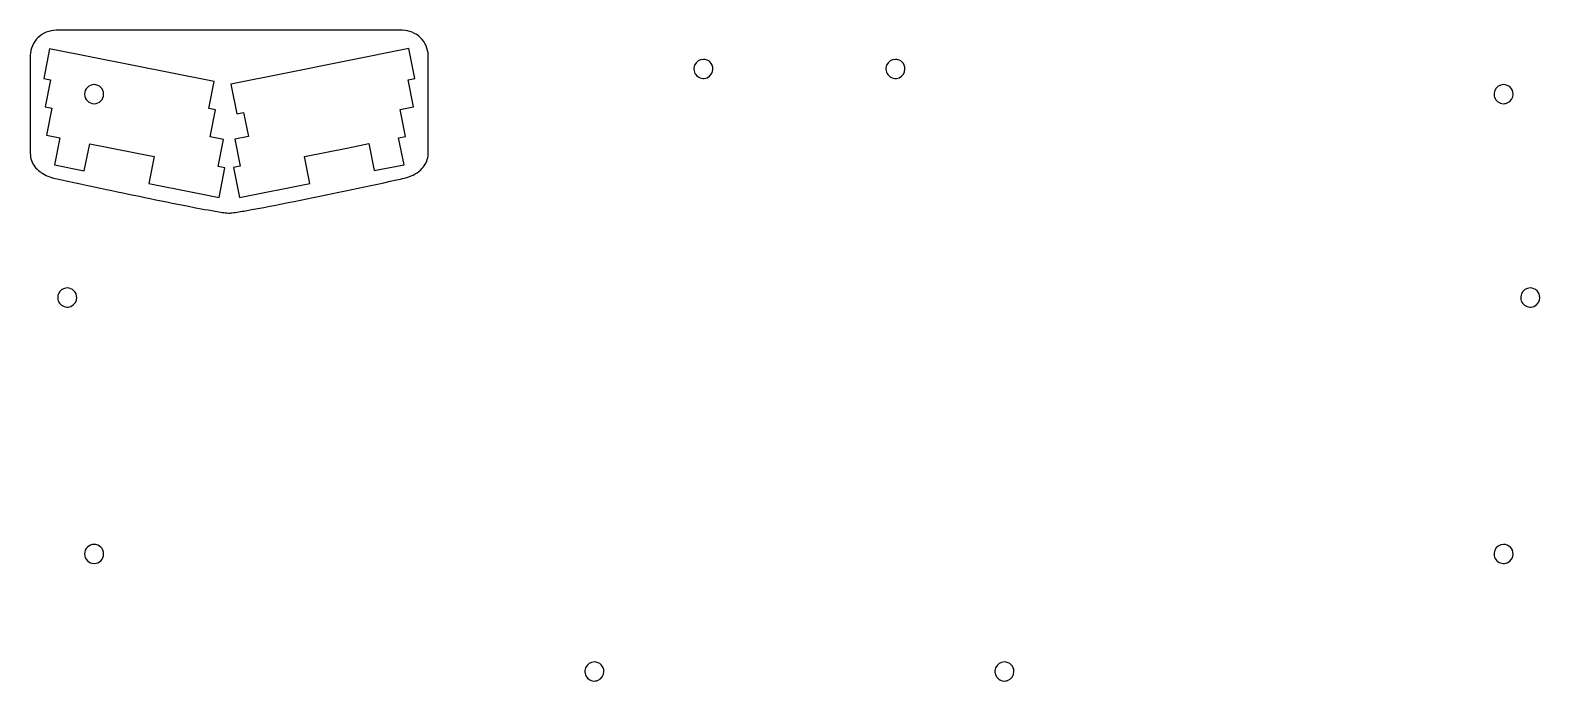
# Model space of a CAD drawing. Extents: x 4 to 1051, y -295 to 156.
import ezdxf

# ---------------------------------------------------------------- set-up
doc = ezdxf.new("R2010")
doc.units = 0
doc.layers.add('top-2', color=7, linetype='CONTINUOUS')

msp = doc.modelspace()

# ---------------------------------------------------------------- linework, layer by layer
at = {"layer": 'top-2', "color": 7}
for points in [[(22.09395, 156.166016)], [(17.539062, 143.385), (13.431641, 122.736562), (18.101562, 121.806875), (14.384766, 103.123281), (19.056641, 102.193594), (15.339844, 83.51), (24.681641, 81.652578), (20.964844, 62.968984), (41.611328, 58.86156), (45.328125, 77.545156), (77.044922, 71.236562), (90.076172, 68.644766), (86.359375, 49.96117), (116.5625, 43.95141), (116.5625, 43.95341), (135.03125, 40.27958), (139.13867, 60.926066), (134.46875, 61.855753), (138.18359, 80.539347), (128.8418, 82.396769), (132.55859, 101.080362), (127.88672, 102.01005), (131.60352, 120.693644)], [(266.72852, 143.441641), (181.66992, 126.521719), (143.31836, 118.892812), (147.42578, 98.246328), (152.09766, 99.174062), (155.42383, 82.453359), (146.08008, 80.595938), (149.79688, 61.912344), (145.12695, 60.982656), (149.23438, 40.33617), (197.9082, 50.01781), (194.18945, 68.703359), (224.70898, 74.773672), (224.70898, 74.771672), (238.9375, 77.603703), (242.6543, 58.91815), (263.30078, 63.025578), (259.58398, 81.709172), (264.25586, 82.638859), (260.53906, 101.322453), (269.88086, 103.181828), (266.16406, 121.865422), (270.83594, 122.795109)], [(470.922557, 136.013094)], [(604.104378, 136.013094)], [(48.40289, 118.501281)], [(1025.851767, 118.500412)], [(29.759321, -22.428665)], [(1044.342009, -22.428665)], [(48.403725, -200.110825)], [(1025.852561, -200.111403)], [(395.333518, -281.551162)], [(679.697575, -281.551162)]]:
    msp.add_lwpolyline(points, close=True, dxfattribs=at)
for points in [[(9.441021, 150.996853), (6.198591, 147.804306), (4.222858, 143.345082), (4.106704, 138.789811)], [(22.093904, 156.166013), (17.415043, 156.195018), (12.761128, 154.294056), (9.441021, 150.996853)], [(253.08865, 156.166016), (176.09041, 156.166016), (99.092182, 156.166016), (22.09395, 156.166016)], [(262.35802, 156.160826), (259.26834, 156.171318), (256.17844, 156.163556), (253.08865, 156.166016)], [(274.78204, 150.961729), (271.52025, 154.211955), (266.96716, 156.133948), (262.35802, 156.160826)], [(280.08687, 138.717463), (279.97235, 143.277445), (278.03457, 147.762015), (274.78204, 150.961729)], [(4.106704, 138.789811), (4.070759, 136.871266), (4.112374, 134.951971), (4.093988, 133.033161)], [(280.09387, 72.677903), (280.08987, 94.691074), (280.10287, 116.704371), (280.08687, 138.717463)], [(4.093988, 133.033161), (4.097428, 112.277912), (4.087468, 91.522566), (4.100138, 70.767377)], [(464.811858, 131.930056), (463.78811, 129.458509), (464.35399, 126.613635), (466.245631, 124.721994)], [(470.922557, 136.013094), (468.247374, 136.013094), (465.835607, 134.401603), (464.811858, 131.930056)], [(475.599484, 134.075848), (474.359086, 135.316246), (472.676745, 136.013094), (470.922557, 136.013094)], [(473.453692, 123.288222), (475.925239, 124.31197), (477.536731, 126.723738), (477.536731, 129.398921)], [(477.536731, 129.398921), (477.536731, 131.153109), (476.839882, 132.83545), (475.599484, 134.075848)], [(597.993679, 131.930056), (596.96993, 129.458509), (597.535811, 126.613635), (599.427451, 124.721994)], [(604.104378, 136.013094), (601.429195, 136.013094), (599.017427, 134.401603), (597.993679, 131.930056)], [(608.781305, 134.075848), (607.540907, 135.316246), (605.858566, 136.013094), (604.104378, 136.013094)], [(606.635512, 123.288222), (609.10706, 124.31197), (610.718551, 126.723738), (610.718551, 129.398921)], [(610.718551, 129.398921), (610.718551, 131.153109), (610.021703, 132.83545), (608.781305, 134.075848)], [(48.40289, 118.501281), (44.749983, 118.501281), (41.788717, 115.540015), (41.788717, 111.887108)], [(53.079817, 116.564035), (51.839419, 117.804433), (50.157078, 118.501281), (48.40289, 118.501281)], [(55.017063, 111.887108), (55.017063, 113.641296), (54.320215, 115.323637), (53.079817, 116.564035)], [(466.245631, 124.721994), (468.137271, 122.830354), (470.982145, 122.264474), (473.453692, 123.288222)], [(599.427451, 124.721994), (601.319091, 122.830354), (604.163965, 122.264474), (606.635512, 123.288222)], [(1025.851767, 118.500412), (1023.176584, 118.500412), (1020.764816, 116.88892), (1019.741068, 114.417373)], [(1030.528694, 116.563165), (1029.288296, 117.803564), (1027.605955, 118.500412), (1025.851767, 118.500412)], [(1032.46594, 111.886239), (1032.46594, 113.640427), (1031.769092, 115.322767), (1030.528694, 116.563165)], [(41.788717, 111.887108), (41.788717, 108.234201), (44.749983, 105.272935), (48.40289, 105.272935)], [(48.40289, 105.272935), (52.055797, 105.272935), (55.017063, 108.234201), (55.017063, 111.887108)], [(1019.741068, 114.417373), (1018.717319, 111.945826), (1019.2832, 109.100952), (1021.17484, 107.209312)], [(1021.17484, 107.209312), (1023.06648, 105.317672), (1025.911354, 104.751791), (1028.382901, 105.775539)], [(1028.382901, 105.775539), (1030.854449, 106.799288), (1032.46594, 109.211055), (1032.46594, 111.886239)], [(4.100138, 70.767377), (4.171637, 67.468341), (5.300696, 64.190476), (7.347958, 61.594401)], [(274.89068, 59.44631), (277.3047, 61.676294), (279.09708, 64.621649), (279.75096, 67.85853)], [(279.75096, 67.85853), (280.09338, 69.440706), (280.1198, 71.066236), (280.09387, 72.677903)], [(7.347958, 61.594401), (8.290975, 60.361891), (9.403921, 59.25502), (10.681401, 58.37024)], [(10.681401, 58.37024), (11.385771, 57.84021), (12.05328, 57.25917), (12.825822, 56.82634)], [(12.825822, 56.82634), (15.852427, 55.00119), (19.246953, 53.86821), (22.700035, 53.17524)], [(22.700035, 53.17524), (34.130097, 50.70701), (45.569434, 48.28113), (57.009907, 45.86142)], [(187.08443, 37.5793), (210.79484, 42.38248), (234.46463, 47.38388), (258.11956, 52.45243)], [(258.11956, 52.45243), (259.95218, 52.8552), (261.79349, 53.22072), (263.61863, 53.65623)], [(263.61863, 53.65623), (267.73993, 54.70968), (271.74244, 56.53896), (274.89068, 59.44631)], [(57.009907, 45.86142), (77.230954, 41.60166), (97.461743, 37.3821), (117.7512, 33.45877)], [(117.7512, 33.45877), (124.24849, 32.21663), (130.75038, 30.98669), (137.28937, 29.98186)], [(153.43226, 31.08786), (164.68053, 33.08752), (175.88532, 35.3231), (187.08443, 37.5793)], [(137.28937, 29.98186), (138.68256, 29.77718), (140.07917, 29.5789), (141.48393, 29.47666)], [(141.48393, 29.47666), (142.40354, 29.4758), (143.32338, 29.52656), (144.23557, 29.64954)], [(144.23557, 29.64954), (147.31536, 30.03106), (150.37504, 30.55851), (153.43226, 31.08786)], [(23.648622, -26.511704), (22.624873, -28.983251), (23.190754, -31.828125), (25.082394, -33.719765)], [(29.759321, -22.428665), (27.084137, -22.428665), (24.67237, -24.040157), (23.648622, -26.511704)], [(34.436248, -24.365912), (33.195849, -23.125514), (31.513509, -22.428665), (29.759321, -22.428665)], [(32.290455, -35.153538), (34.762002, -34.129789), (36.373494, -31.718022), (36.373494, -29.042838)], [(36.373494, -29.042838), (36.373494, -27.288651), (35.676646, -25.60631), (34.436248, -24.365912)], [(1038.23131, -26.511704), (1037.207562, -28.983251), (1037.773442, -31.828125), (1039.665083, -33.719765)], [(1044.342009, -22.428665), (1041.666826, -22.428665), (1039.255059, -24.040157), (1038.23131, -26.511704)], [(1049.018936, -24.365912), (1047.778538, -23.125514), (1046.096197, -22.428665), (1044.342009, -22.428665)], [(1046.873144, -35.153538), (1049.344691, -34.129789), (1050.956183, -31.718022), (1050.956183, -29.042838)], [(1050.956183, -29.042838), (1050.956183, -27.288651), (1050.259334, -25.60631), (1049.018936, -24.365912)], [(25.082394, -33.719765), (26.974034, -35.611405), (29.818908, -36.177286), (32.290455, -35.153538)], [(1039.665083, -33.719765), (1041.556723, -35.611405), (1044.401597, -36.177286), (1046.873144, -35.153538)], [(48.403725, -200.110825), (44.750818, -200.110825), (41.789552, -203.072091), (41.789552, -206.724998)], [(41.789552, -206.724998), (41.789552, -210.377905), (44.750818, -213.339171), (48.403725, -213.339171)], [(53.080652, -202.048071), (51.840254, -200.807673), (50.157913, -200.110825), (48.403725, -200.110825)], [(48.403725, -213.339171), (52.056632, -213.339171), (55.017899, -210.377905), (55.017899, -206.724998)], [(55.017899, -206.724998), (55.017899, -204.97081), (54.32105, -203.288469), (53.080652, -202.048071)], [(1019.741861, -204.194442), (1018.718113, -206.665989), (1019.283994, -209.510863), (1021.175634, -211.402503)], [(1025.852561, -200.111403), (1023.177377, -200.111403), (1020.76561, -201.722894), (1019.741861, -204.194442)], [(1030.529487, -202.048649), (1029.289089, -200.808251), (1027.606748, -200.111403), (1025.852561, -200.111403)], [(1028.383695, -212.836275), (1030.855242, -211.812527), (1032.466734, -209.400759), (1032.466734, -206.725576)], [(1032.466734, -206.725576), (1032.466734, -204.971388), (1031.769885, -203.289047), (1030.529487, -202.048649)], [(1021.175634, -211.402503), (1023.067274, -213.294143), (1025.912148, -213.860024), (1028.383695, -212.836275)], [(395.333518, -281.551162), (392.658335, -281.551162), (390.246567, -283.162654), (389.222819, -285.634201)], [(401.947691, -288.165335), (401.947691, -284.512428), (398.986425, -281.551162), (395.333518, -281.551162)], [(679.697575, -281.551162), (677.022391, -281.551162), (674.610624, -283.162654), (673.586876, -285.634201)], [(684.374502, -283.488409), (683.134103, -282.248011), (681.451763, -281.551162), (679.697575, -281.551162)], [(389.222819, -285.634201), (388.19907, -288.105748), (388.764951, -290.950622), (390.656591, -292.842262)], [(390.656591, -292.842262), (392.548232, -294.733902), (395.393105, -295.299783), (397.864653, -294.276035)], [(397.864653, -294.276035), (400.3362, -293.252286), (401.947691, -290.840519), (401.947691, -288.165335)], [(673.586876, -285.634201), (672.563127, -288.105748), (673.129008, -290.950622), (675.020648, -292.842262)], [(675.020648, -292.842262), (676.912288, -294.733902), (679.757162, -295.299783), (682.228709, -294.276035)], [(682.228709, -294.276035), (684.700256, -293.252286), (686.311748, -290.840519), (686.311748, -288.165335)], [(686.311748, -288.165335), (686.311748, -286.411148), (685.6149, -284.728807), (684.374502, -283.488409)]]:
    msp.add_open_spline(points, degree=3, dxfattribs=at)

doc.saveas('drawing.dxf')
